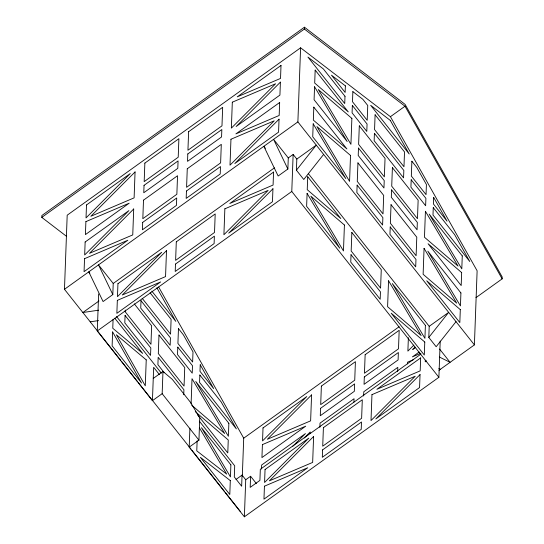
<?xml version="1.0" encoding="UTF-8"?>
<svg xmlns="http://www.w3.org/2000/svg" width="544" height="544" viewBox="0 0 544 544"><rect width="100%" height="100%" fill="white"/><g stroke="black" fill="none" stroke-linecap="round" stroke-linejoin="round"><path stroke-width="0.82" d="M66.613 236.409L41.793 217.376L41.861 215.519L304.443 27.2L405.076 104.373L502.207 277.018L502.139 278.868L475.952 297.65M120.816 360.468L64.471 289.299L67.191 215.2L300.601 47.804L390.422 116.688L477.122 270.79L474.402 344.889L438.988 370.287M153.252 378.434L162.976 371.457L162.16 393.686L152.436 400.663L97.274 330.976L98.634 293.93M112.812 294.583L113.22 283.465L98.512 264.887L112.812 294.583L103.088 301.56L88.788 271.864L89.835 273.19M113.091 319.43L112.764 328.256L142.63 353.382L114.784 318.206M125.276 310.073L125.215 311.76L150.96 344.277L151.633 325.754L134.3 303.851M152.436 400.663L153.66 367.316L159.44 374.619M183.736 394.733L183.92 389.79L158.175 357.272L157.903 364.684L164.206 372.647M440.212 341.095L438.886 377.305L244.378 516.8L189.21 447.12L189.904 428.182M191.1 403.804L192.018 378.706L224.645 433.48L191.706 405.185M197.139 440.81L196.772 450.854L226.698 474.123L199.424 427.808M189.21 447.12L198.941 440.144L199.75 417.914L190.692 402.594L172.305 379.365L162.976 371.457M236.021 479.434L242.06 475.102L241.652 486.22L234.294 476.932L234.702 465.814L199.356 421.165M242.318 476.075L243.712 438.185L158.671 287.035M244.378 516.8L245.732 479.754L242.06 475.102M245.732 479.754L250.594 476.265L250.192 487.376L259.916 480.406L260.324 469.288L420.791 354.205M261.521 469.044L261.664 464.991L305.429 433.602L292.876 446.189M287.871 169.034L288.279 157.923L273.564 139.339L287.871 169.034L278.147 176.011L263.84 146.316L265.418 148.308M438.886 377.305L291.781 191.481L293.141 154.435L288.279 157.923M474.402 344.889L297.881 121.904L300.601 47.804M323.626 154.421L303.763 179.486L296.412 170.197L296.82 159.079L293.141 154.435M41.793 217.376L304.375 29.05L304.443 27.2M310.162 433.643L310.223 431.97L304.246 437.961M319.865 427.353L320.022 423.137L354.056 398.725L353.933 402.098M363.63 395.964L363.78 391.755L397.82 367.343L397.664 371.552M407.415 363.888L407.476 362.216L413.664 359.584M408.374 337.715L407.884 351.104L413.862 345.107M425.306 360.244L425.245 361.835L426.544 360.903M456.015 321.66L436.159 346.725L428.801 337.43L429.209 326.318L308.394 173.699M296.412 170.197L316.268 145.132L296.82 159.079M428.801 337.43L448.657 312.372L429.209 326.318M415.072 347.072L412.678 349.466L415.419 347.507M64.471 289.299L297.881 121.904M113.22 283.465L274.421 167.858M98.96 300.982L82.858 312.528L98.593 310.182M390.422 116.688L405.008 106.23L502.139 278.868M97.274 330.976L291.781 191.481M243.712 438.185L399.085 326.754M419.193 352.016L412.406 356.878L420.913 353.26M90.216 321.817L98.491 320.586M439.504 357.095L450.085 362.324L439.579 349.051M438.852 368.553L440.361 369.301M304.375 29.05L405.008 106.23M195.316 411.679L228.256 439.98L227.78 452.948L197.309 414.453M151.851 291.135L175.8 321.388L156.876 287.79M150.096 292.794L171.108 319.342L170.564 334.159L142.195 298.323M250.594 476.265L256.374 483.562M116.525 316.533L161.371 373.177M162.16 393.686L198.941 440.144M121.87 361.801L137.17 381.133M138.224 382.466L190.985 449.106M192.039 450.439L222.081 488.39M222.605 489.056L224.182 491.048M225.23 492.374L240.468 511.618M84.538 258.679L84.062 271.646L127.82 240.258L84.538 258.679M85.143 242.005L84.667 254.973L128.908 210.616L85.143 242.005M85.891 221.626L85.415 234.593L129.18 203.204L85.891 221.626M86.503 204.952L86.027 217.92L130.268 173.57L86.503 204.952M112.628 331.962L112.118 345.855L141.542 383.024L112.628 331.962M117.334 300.356L116.858 313.324L160.623 281.942L117.334 300.356M117.946 283.682L117.47 296.65L161.711 252.3L117.946 283.682M125.079 315.459L124.807 322.871L150.552 355.388L150.824 347.983L125.079 315.459M133.702 208.984L132.756 234.92L89.468 253.334L133.702 208.984M135.062 171.931L134.11 197.866L90.821 216.288L135.062 171.931M142.684 222.387L142.412 229.792L176.446 205.38L176.718 197.975L142.684 222.387M143.5 200.158L142.82 218.681L176.854 194.269L177.534 175.746L143.5 200.158M144.044 185.334L143.772 192.746L177.806 168.334L178.078 160.922L144.044 185.334M144.854 163.105L144.18 181.628L178.214 157.216L178.894 138.693L144.854 163.105M141.012 300.703L140.74 308.108L170.163 345.277L170.428 337.865L141.012 300.703M146.234 359.876L145.289 385.812L116.375 334.757L146.234 359.876M158.991 335.043L158.311 353.566L184.056 386.084L184.736 367.56L158.991 335.043M166.505 250.662L165.553 276.597L122.264 295.018L166.505 250.662M175.488 264.064L175.216 271.476L214.112 243.576L214.384 236.164L175.488 264.064M176.297 241.835L175.624 260.358L214.52 232.465L215.2 213.935L176.297 241.835M177.786 347.154L177.514 354.566L192.222 373.143L192.494 365.738L177.786 347.154M178.466 328.63L177.922 343.448L192.63 362.032L193.004 351.927L183.369 334.825L178.466 328.63M186.449 190.998L186.177 198.41L220.211 173.998L220.483 166.586L186.449 190.998M187.265 168.769L186.585 187.292L220.619 162.88L221.299 144.357L187.265 168.769M187.802 153.952L187.53 161.357L221.571 136.945L221.843 129.54L187.802 153.952M188.618 131.716L187.938 150.246L221.979 125.834L222.659 107.304L188.618 131.716M199.852 375.027L199.58 382.439L236.354 428.89L221.218 402.016L199.852 375.027M200.226 364.752L199.988 371.321L213.649 388.579L200.226 364.752M224.856 208.814L223.91 234.75L268.144 190.393L224.856 208.814M230.955 139.237L230.01 165.172L274.244 120.816L230.955 139.237M232.315 102.184L231.363 128.119L275.604 83.762L232.315 102.184M228.868 423.307L228.392 436.274L195.765 381.494L228.868 423.307M230.309 480.617L229.799 494.516L200.382 457.348L230.309 480.617M230.887 464.875L230.445 476.911L201.47 427.706L230.887 464.875M262.412 444.611L261.936 457.579L305.701 426.19L262.412 444.611M263.024 427.938L262.548 440.905L306.789 396.549L263.024 427.938M272.945 188.761L272.469 201.729L228.704 233.118L272.945 188.761M273.55 172.088L273.081 185.055L229.792 203.476L273.55 172.088M264.438 486.18L263.962 499.147L307.727 467.758L264.438 486.18M265.05 469.506L264.574 482.474L308.815 438.117L265.05 469.506M279.038 119.177L278.569 132.144L234.804 163.533L279.038 119.177M279.65 102.51L279.174 115.478L235.885 133.892L279.65 102.51M280.398 82.13L279.922 95.098L236.157 126.487L280.398 82.13M281.01 65.457L280.534 78.424L237.245 96.846L281.01 65.457M307.102 193.392L306.626 206.36L339.728 248.173L307.102 193.392M307.714 176.718L307.238 189.686L340.809 218.532L307.714 176.718M313.201 123.814L312.725 136.782L345.828 178.588L313.201 123.814M313.813 107.141L313.337 120.108L346.909 148.947L313.813 107.141M314.561 86.761L314.085 99.729L347.181 141.542L314.561 86.761M315.173 70.088L314.697 83.055L348.269 111.901L315.173 70.088M311.583 394.917L310.631 420.852L267.342 439.273L311.583 394.917M313.609 436.485L312.657 462.42L269.368 480.842L313.609 436.485M320.559 408.32L320.294 415.732L354.328 391.32L354.6 383.908L320.559 408.32M321.375 386.09L320.695 404.614L354.736 380.202L355.416 361.678L321.375 386.09M322.585 449.888L322.313 457.293L361.216 429.4L361.488 421.988L322.585 449.888M323.401 427.659L322.721 446.182L361.624 418.282L362.304 399.758L323.401 427.659M344.998 96.261L344.726 103.55L307.952 57.093L323.381 68.959L344.998 96.261M345.379 85.87L345.134 92.432L331.473 75.181L345.379 85.87M344.42 225.026L343.468 250.961L310.848 196.187L344.42 225.026M350.52 155.448L349.568 181.383L316.948 126.602L350.52 155.448M351.88 118.402L350.928 144.33L318.308 89.556L351.88 118.402M352.356 105.434L352.084 112.839L366.792 131.424L367.064 124.012L352.356 105.434M352.859 91.623L352.492 101.728L367.2 120.306L367.744 105.488L362.841 99.294L352.859 91.623M351.03 254.694L350.758 262.106L380.181 299.268L380.446 291.863L351.03 254.694M351.846 232.465L351.166 250.995L380.582 288.157L381.262 269.634L351.846 232.465M357.129 185.116L356.857 192.528L382.602 225.046L382.874 217.634L357.129 185.116M357.945 162.887L357.265 181.41L383.01 213.928L383.683 195.405L357.945 162.887M358.489 148.063L358.217 155.475L383.955 187.993L384.227 180.588L358.489 148.063M359.305 125.834L358.625 144.364L384.363 176.882L385.043 158.358L359.305 125.834M364.324 376.931L364.052 384.343L398.092 359.931L398.364 352.519L364.324 376.931M365.14 354.702L364.46 373.225L398.5 348.813L399.18 330.29L365.14 354.702M374.422 133.307L374.15 140.712L403.566 177.881L403.838 170.469L374.422 133.307M375.102 114.777L374.558 129.601L403.974 166.763L404.518 151.946L375.102 114.777M371.96 394.638L371.008 420.573L415.249 376.217L371.96 394.638M390.225 226.923L389.953 234.335L415.698 266.852L415.97 259.447L390.225 226.923M391.041 204.694L390.361 223.224L416.106 255.741L416.786 237.211L391.041 204.694M391.585 189.876L391.313 197.288L417.058 229.806L417.33 222.394L391.585 189.876M392.401 167.647L391.721 186.17L417.466 218.688L418.146 200.165L392.401 167.647M388.552 280.772L387.6 306.707L421.172 335.553L388.552 280.772M411.196 179.758L410.924 187.17L425.632 205.748L425.904 198.342L411.196 179.758M411.876 161.235L411.332 176.052L426.04 194.636L426.414 184.532L416.779 167.43L411.876 161.235M424.068 248.356L423.123 274.292L456.695 303.137L424.068 248.356M425.428 211.31L424.476 237.245L458.055 266.084L425.428 211.31M420.043 374.578L419.567 387.546L375.802 418.934L420.043 374.578M420.655 357.911L420.179 370.879L376.89 389.293L420.655 357.911M424.782 342.047L424.306 355.014L391.211 313.208L424.782 342.047M425.394 325.38L424.918 338.348L392.299 283.567L425.394 325.38M433.262 207.631L432.99 215.043L469.764 261.494L454.628 234.62L433.262 207.631M433.636 197.356L433.398 203.925L447.052 221.184L433.636 197.356M460.306 309.631L459.83 322.599L426.727 280.792L460.306 309.631M460.918 292.958L460.442 305.925L427.815 251.151L460.918 292.958M461.659 272.585L461.183 285.552L428.087 243.739L461.659 272.585M462.271 255.911L461.795 268.879L429.175 214.105L462.271 255.911M390.286 120.394L370.682 105.325L409.21 153.993L390.286 120.394"/></g></svg>
